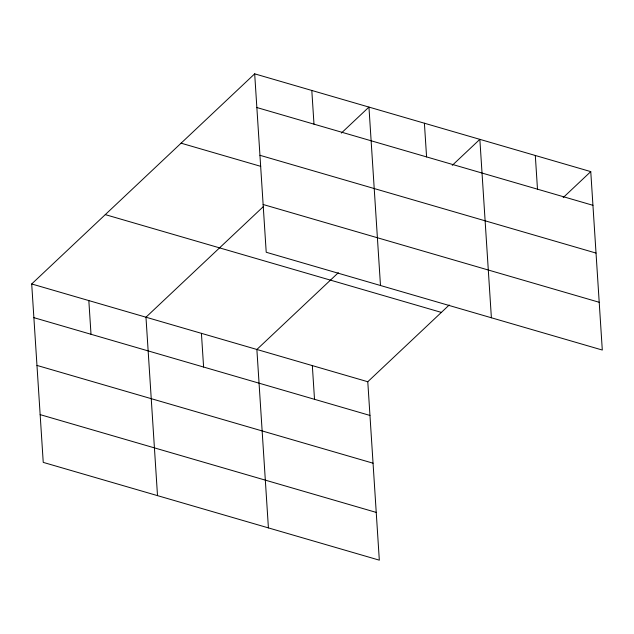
<?xml version="1.0" encoding="UTF-8"?>
<svg xmlns="http://www.w3.org/2000/svg" width="634" height="634" viewBox="0 0 634 634"><rect width="100%" height="100%" fill="white"/><g stroke="black" fill="none" stroke-linecap="round" stroke-linejoin="round"><path stroke-width="0.95" d="M449.237 304.986L367.783 381.739L379.322 560.163L43.239 462.384L31.7 283.961L254.678 73.837L590.761 171.616L602.3 350.039L266.217 252.261L254.678 73.837M263.181 206.755L145.971 317.206L157.509 495.629M341.354 133.085L368.948 107.083L380.487 285.506M338.326 272.715L256.873 349.477L268.412 527.892M452.264 165.355L479.851 139.353L491.39 317.769M563.166 197.618L590.761 171.616M256.857 107.534L592.941 205.313M259.948 155.298L596.031 253.077M181.094 143.181L260.709 166.338M263.126 204.497L599.209 302.283M105.284 214.617L441.367 312.404M31.7 283.961L367.783 381.739M33.879 317.658L369.963 415.444M36.97 365.422L373.054 463.2M40.148 414.628L376.231 512.407M535.31 155.481L537.489 189.186M424.4 123.218L426.579 156.915M311.809 90.456L313.988 124.161M312.332 365.604L314.512 399.309M201.422 333.341L203.601 367.038M88.831 300.587L91.011 334.284"/></g></svg>
